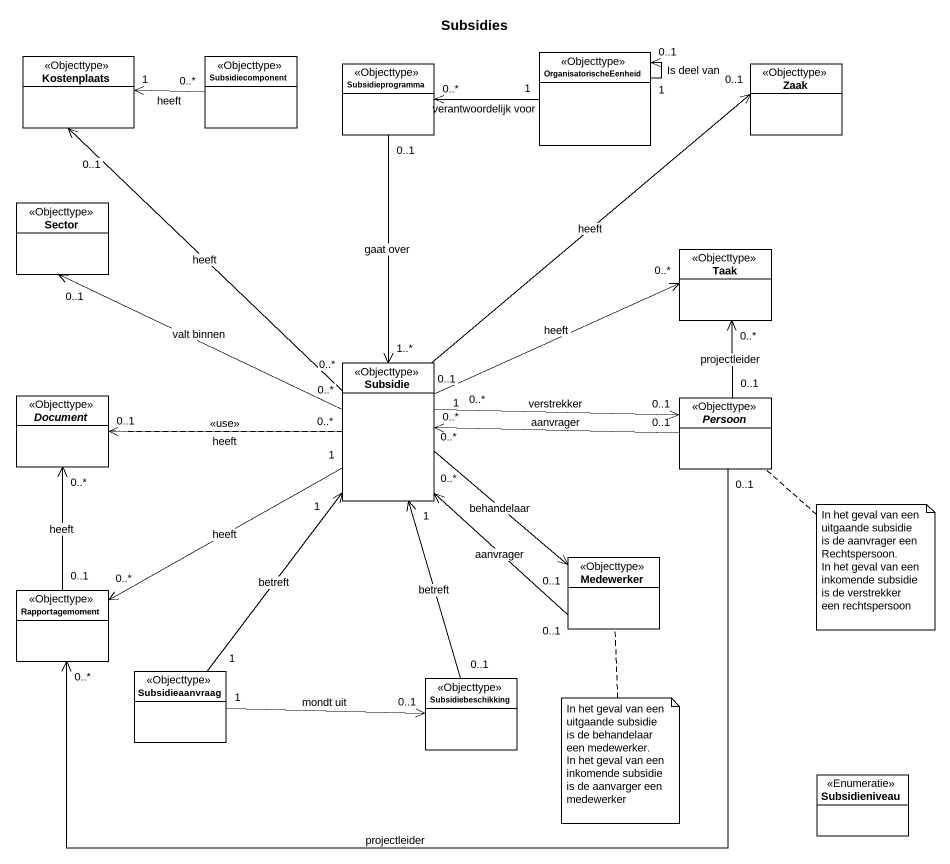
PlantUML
@startuml
title Subsidies
hide circle
hide empty members
class Kostenplaats <<Objecttype>>
class Subsidiecomponent <<Objecttype>>
class OrganisatorischeEenheid <<Objecttype>>
class Subsidieprogramma <<Objecttype>>
class Zaak <<Objecttype>>
class Sector <<Objecttype>>
class Taak <<Objecttype>>
class Subsidie <<Objecttype>>
abstract class Document <<Objecttype>>
abstract class Persoon <<Objecttype>>
class Medewerker <<Objecttype>>
class Rapportagemoment <<Objecttype>>
class Subsidieaanvraag <<Objecttype>>
class Subsidiebeschikking <<Objecttype>>
enum Subsidieniveau <<Enumeratie>>
Subsidiecomponent "0..*" -left-> "1" Kostenplaats : heeft
OrganisatorischeEenheid "1" --> "0..1" OrganisatorischeEenheid : Is deel van
Subsidieprogramma "0..*" <-right- "1" OrganisatorischeEenheid : verantwoordelijk voor
Subsidieprogramma "0..1" --> "1..*" Subsidie : gaat over
Taak "0..*" <-- "0..1" Persoon : projectleider
Subsidie "0..*" -up-> "0..1" Kostenplaats : heeft
Subsidie "0..1" -up-> "0..1" Zaak : heeft
Subsidie "0..*" -left-> "0..1" Sector : valt binnen
Subsidie "1" -right-> "0..*" Taak : heeft
Subsidie .left.> Document : <<use>>
Subsidie "0..*" -left-> "0..1" Document : heeft
Subsidie "0..*" -right-> "0..1" Persoon : verstrekker
Subsidie "0..*" --> "0..1" Medewerker : behandelaar
Subsidie "1" -left-> "0..*" Rapportagemoment : heeft
Persoon "0..1" -left-> "0..*" Subsidie : aanvrager
Persoon "0..1" -left-> "0..*" Rapportagemoment : projectleider
Medewerker "0..1" -up-> "0..*" Subsidie : aanvrager
Rapportagemoment "0..1" -up-> "0..*" Document : heeft
Subsidieaanvraag "1" -up-> "1" Subsidie : betreft
Subsidieaanvraag "1" -right-> "0..1" Subsidiebeschikking : mondt uit
Subsidiebeschikking "0..1" -up-> "1" Subsidie : betreft
note bottom of Persoon
  In het geval van een uitgaande subsidie is de aanvrager een Rechtspersoon.
  In het geval van een inkomende subsidie is de verstrekker een rechtspersoon
end note
note bottom of Medewerker
  In het geval van een uitgaande subsidie is de behandelaar een medewerker.
  In het geval van een inkomende subsidie is de aanvarger een medewerker
end note
@enduml
